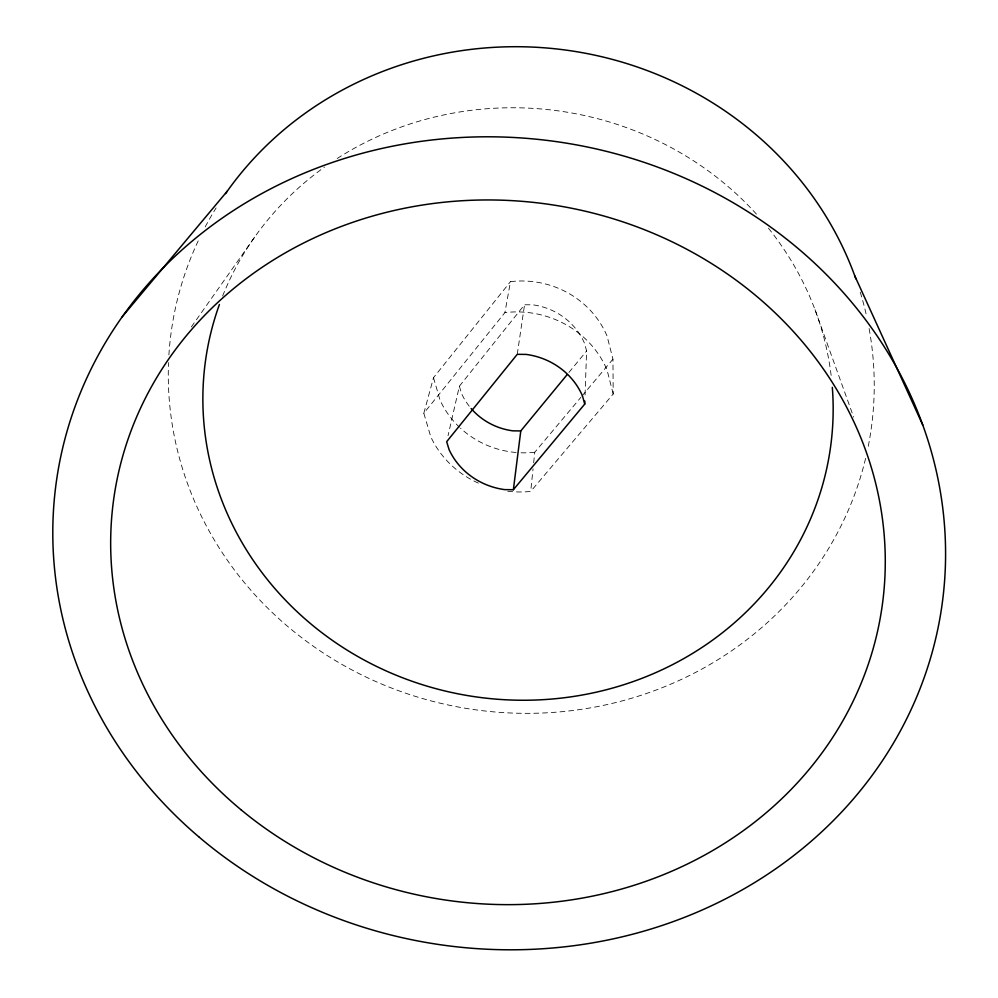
<?xml version="1.0" encoding="UTF-8"?>
<svg xmlns="http://www.w3.org/2000/svg" width="998" height="998" viewBox="0 0 998 998"><rect width="100%" height="100%" fill="white"/><g stroke="black" fill="none" stroke-linecap="round" stroke-linejoin="round"><path stroke-width="0.75" stroke-dasharray="4.99 3.74" d="M585.053 394.996L586.612 350.972L584.554 343.399A64.758 61.365 7.6 0 0 532.82 304.827L524.549 304.764L459.379 386.214L448.04 435.702M507.757 491.253A95.671 89.932 7.7 0 0 530.724 491.403L533.044 468.823M533.656 462.81L534.741 452.281L580.861 397.366M517.251 354.327L524.549 304.764M478.354 483.119A95.671 89.932 7.7 0 1 430.787 436.8L423.826 413.247L504.913 312.599L510.465 281.648A90.631 85.853 7.7 0 1 607.108 336.176L612.947 359.168L613.196 394.01L530.724 491.403M423.826 413.247L433.506 377.706L510.465 281.648M191.342 326.932L256.723 234.206M568.922 372.454L586.612 350.972M581.859 396.169L612.947 359.168M815.017 309.692L853.664 417.127M459.379 386.214L461.6 393.624A64.695 61.24 7.9 0 0 470.17 407.384M433.506 377.706L440.068 400.198A90.631 85.853 7.7 0 0 459.392 427.169M613.196 394.01L607.034 369.909A95.671 89.932 7.7 0 0 504.913 312.599M534.741 452.281A90.631 85.853 7.7 0 1 517.675 452.618M516.128 452.493A90.631 85.853 7.7 0 1 460.515 428.217M865.603 458.394A353.342 332.933 7.7 0 1 475.834 709.852A353.342 332.933 7.7 0 1 168.512 362.598M168.899 354.951A353.342 332.933 7.7 0 1 199.575 238.023M205.201 226.895A353.342 332.933 7.7 0 1 216.117 207.933M860.239 292.14A353.342 332.933 7.7 0 1 866.626 316.329M869.096 328.542A353.342 332.933 7.7 0 1 867.624 449.424M222.616 296.057A315.493 295.882 7.7 0 1 324.512 167.103M337.174 158.52A315.493 295.882 7.7 0 1 756.521 214.208M768.435 228.18A315.493 295.882 7.7 0 1 831.309 376.87"/><path stroke-width="1.5" d="M584.728 404.103L582.495 395.969A70.322 65.856 7.6 0 0 526.233 354.415L517.251 354.327L446.667 441.702L449.1 449.661A70.247 65.706 7.9 0 0 504.651 489.619L513.371 489.731L584.728 404.103L584.84 401.071M513.371 489.731L520.781 430.936L566.964 374.849M122.23 316.753L227.369 191.042M520.781 430.936L512.735 430.837A64.695 61.24 7.9 0 1 471.118 408.506M854.775 275.872L922.763 424.998M225.573 193.587A353.342 332.933 7.7 0 1 565.866 50.087A353.342 332.933 7.7 0 1 855.835 278.804M832.32 387.361A315.493 295.882 7.7 0 1 478.366 697.215A315.493 295.882 7.7 0 1 219.41 304.502M199.375 837.322A447.104 405.724 7.7 0 0 935.513 639.381A447.104 405.724 7.7 0 0 362.661 153.193A447.104 405.724 7.7 0 0 199.375 837.322M241.329 810.014A387.935 351.67 7.7 0 0 877.504 631.534A387.935 351.67 7.7 0 0 375.073 215.356A387.935 351.67 7.7 0 0 241.329 810.014"/></g></svg>
